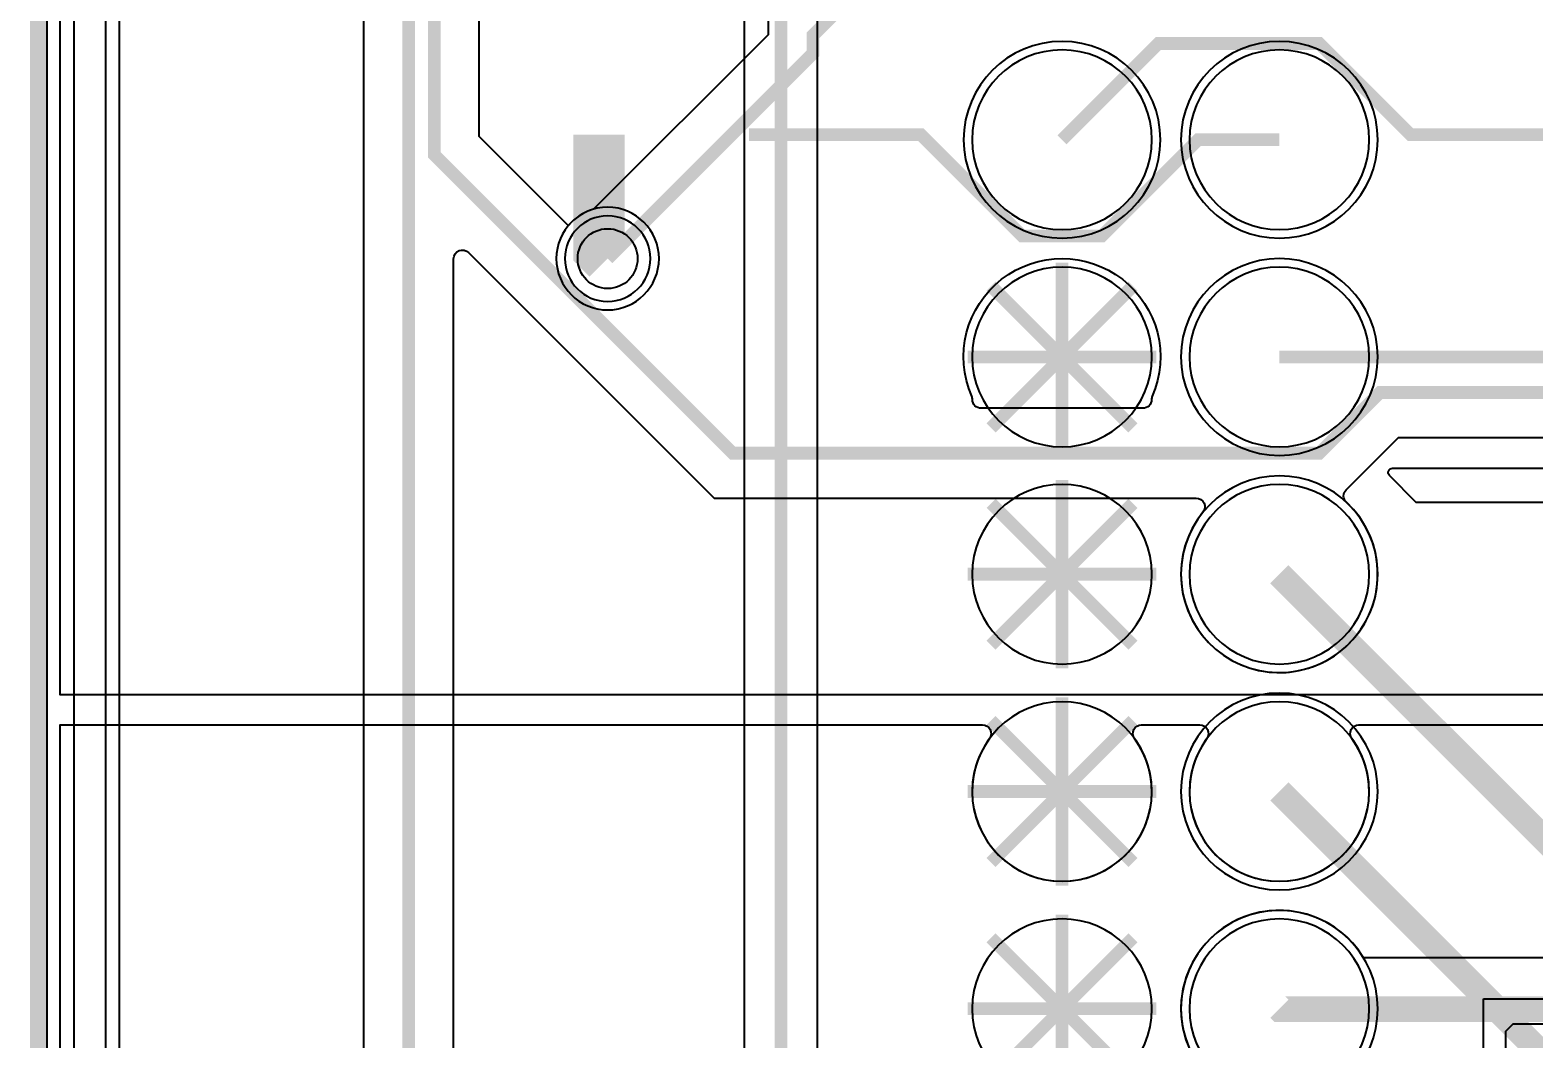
# Model space of a CAD drawing. Extents: x -21 to 213, y -21 to 140.
# Drawn here: x -0.1 to 17.48, y 32.83 to 44.62 of the extents above; entities that cross this region are included whole.
import ezdxf

# ---------------------------------------------------------------- set-up
doc = ezdxf.new("R2010")
doc.units = 0
for name, color, linetype in [('BOARD_GEOMETRY_OUTLINE', 1, 'CONTINUOUS'), ('ETCH_BOTTOM', 7, 'CONTINUOUS'), ('ETCH_GND', 3, 'CONTINUOUS'), ('ETCH_INT1', 4, 'CONTINUOUS'), ('ETCH_INT2', 5, 'CONTINUOUS'), ('ETCH_PWR', 6, 'CONTINUOUS'), ('ETCH_TOP', 2, 'CONTINUOUS')]:
    doc.layers.add(name, color=color, linetype=linetype)

# ---------------------------------------------------------------- blocks, each defined once
blk = doc.blocks.new('VIA0700X0300')
at = {"layer": 'ETCH_BOTTOM'}
blk.add_circle((0, 0), 0.35, dxfattribs=at)
at = {"layer": 'ETCH_GND'}
blk.add_circle((0, 0), 0.35, dxfattribs=at)
at = {"layer": 'ETCH_INT1'}
blk.add_circle((0, 0), 0.35, dxfattribs=at)
at = {"layer": 'ETCH_INT2'}
blk.add_circle((0, 0), 0.35, dxfattribs=at)
at = {"layer": 'ETCH_PWR'}
blk.add_circle((0, 0), 0.35, dxfattribs=at)
at = {"layer": 'ETCH_TOP'}
blk.add_circle((0, 0), 0.35, dxfattribs=at)

msp = doc.modelspace()

# ---------------------------------------------------------------- linework, layer by layer
at = {"layer": 'BOARD_GEOMETRY_OUTLINE', "const_width": 0.2}
msp.add_lwpolyline([(0, 0), (0, 118), (190, 118), (190, 0)], close=True, dxfattribs=at)
at = {"layer": 'ETCH_BOTTOM'}
msp.add_lwpolyline([(0.786, 0.193), (0.786, 117.261), (189.69, 117.261), (189.69, 2.76), (188.85, 2.76), (186.283, 0.193)], close=True, dxfattribs=at)
for points in [[(3.7999, 14.9575), (3.7999, 51.6557), (17.9405, 65.7963, -0.198912), (18.3118, 65.9501), (18.7882, 65.9501, -0.198912), (19.1595, 65.7963), (19.2047, 65.7511), (19.3299, 65.8029), (19.3299, 68.0949), (18.9875, 68.0949), (18.2405, 67.3479), (13.7483, 67.3479), (10.6499, 70.4463), (10.6499, 105.0835)], [(8.5251, 44.7787), (8.5251, 44.5677), (6.4843, 42.5269), (6.4723, 42.5232, 0.121493), (6.2262, 42.3748), (6.1903, 42.3391), (5.1501, 43.3793), (5.1501, 45.5498)], [(4.8501, 15.3925), (4.8501, 41.9493, -0.668179), (5.0232, 42.021), (7.8943, 39.1499), (13.5281, 39.1499, -0.631191), (13.6069, 38.9846, 2.302318), (15.2838, 39.1016, -0.424672), (15.2812, 39.2475), (15.8936, 39.8599), (31.7899, 39.8599), (31.7899, 38.6699), (32.4038, 38.6699), (32.4121, 38.6294, 0.815687), (33.5879, 38.6294), (33.5962, 38.6699), (35.2301, 38.6699), (35.2301, 39.8599), (51.1607, 39.8599), (63.1274, 27.8932, -0.668179)], [(30.2251, 27.5293), (23.9793, 33.7751), (15.4846, 33.7751), (15.4696, 33.7985, 3.395723), (15.4634, 32.5519)]]:
    msp.add_lwpolyline(points, format="xyb", dxfattribs=at)
for points, const_width in [([(42.025, 70.215), (42.025, 68.2458), (39.6199, 65.8407), (34.1532, 65.8407), (33.525, 65.2125), (33.525, 62.7068), (33.3932, 62.575), (31.8632, 62.575), (16.3894, 47.1012), (11.5902, 47.1012), (9.0502, 44.5612), (9.0502, 44.3502), (6.65, 41.95)], 0.15), ([(4.325, 15.175), (4.325, 51.4382), (18.3118, 65.425), (18.7882, 65.425), (19.125, 65.0882), (19.125, 64.1618), (19.7118, 63.575), (24.0882, 63.575), (25.8, 65.2868), (25.8, 68.35)], 0.15), ([(44.565, 67.814), (43.914, 67.814), (38.675, 62.575), (34.2418, 62.575), (33.6418, 61.975), (32.1118, 61.975), (28.7, 58.5632), (28.7, 49.5368), (19.9632, 40.8), (14.5, 40.8)], 0.15), ([(18.55, 64.85), (4.625, 50.925), (4.625, 43.1618), (8.1118, 39.675), (14.9661, 39.675), (15.6761, 40.385), (51.3782, 40.385), (65.225, 26.5382), (65.225, 25.275), (64.6, 24.65)], 0.15), ([(29.625, 25.175), (29.625, 27.2807), (23.7307, 33.175), (14.505, 33.175), (14.5, 33.18)], 0.3)]:
    msp.add_lwpolyline(points, dxfattribs=dict(at, const_width=const_width))
for points in [[(11.0147, 40.2001, -0.414214), (10.9133, 40.3015, 0.102783), (10.9049, 40.3418, -1.524497), (13.0151, 40.3418, 0.102783), (13.0067, 40.3015, -0.414214), (12.9053, 40.2001)], [(14.5, 36.8701, 1), (14.5, 34.5699, 1)]]:
    msp.add_lwpolyline(points, format="xyb", close=True, dxfattribs=at)
at = {"layer": 'ETCH_GND'}
msp.add_lwpolyline([(189.5, 0.35), (0.1, 0.35), (0.1, 117.55), (189.5, 117.55)], close=True, dxfattribs=at)
for points in [[(13.0101, 43.34, 1), (10.9099, 43.34, 1)], [(15.5501, 43.34, 1), (13.4499, 43.34, 1)], [(7.1501, 41.95, 1), (6.1499, 41.95, 1)], [(13.0101, 40.8, 1), (10.9099, 40.8, 1)], [(15.5501, 40.8, 1), (13.4499, 40.8, 1)], [(13.0101, 38.26, 1), (10.9099, 38.26, 1)], [(15.5501, 38.26, 1), (13.4499, 38.26, 1)], [(13.0101, 35.72, 1), (10.9099, 35.72, 1)], [(15.5501, 35.72, 1), (13.4499, 35.72, 1)], [(13.0101, 33.18, 1), (10.9099, 33.18, 1)], [(15.5501, 33.18, 1), (13.4499, 33.18, 1)]]:
    msp.add_lwpolyline(points, format="xyb", close=True, dxfattribs=at)
at = {"layer": 'ETCH_GND', "const_width": 0.15}
for points in [[(11.96, 40.8), (11.96, 41.9008)], [(11.1308, 41.6292), (11.96, 40.8)], [(11.96, 40.8), (12.7892, 41.6292)], [(10.8592, 40.8), (11.96, 40.8)], [(11.1308, 39.9708), (11.96, 40.8)], [(11.96, 40.8), (12.7892, 39.9708)], [(11.96, 40.8), (13.0608, 40.8)], [(11.96, 39.6992), (11.96, 40.8)], [(11.96, 38.26), (11.96, 39.3608)], [(11.1308, 39.0892), (11.96, 38.26)], [(11.96, 38.26), (12.7892, 39.0892)], [(10.8592, 38.26), (11.96, 38.26)], [(11.1308, 37.4308), (11.96, 38.26)], [(11.96, 38.26), (12.7892, 37.4308)], [(11.96, 38.26), (13.0608, 38.26)], [(11.96, 37.1592), (11.96, 38.26)], [(11.96, 35.72), (11.96, 36.8208)], [(11.1308, 36.5492), (11.96, 35.72)], [(11.96, 35.72), (12.7892, 36.5492)], [(10.8592, 35.72), (11.96, 35.72)], [(11.1308, 34.8908), (11.96, 35.72)], [(11.96, 35.72), (12.7892, 34.8908)], [(11.96, 35.72), (13.0608, 35.72)], [(11.96, 34.6192), (11.96, 35.72)], [(11.96, 33.18), (11.96, 34.2808)], [(11.1308, 34.0092), (11.96, 33.18)], [(11.96, 33.18), (12.7892, 34.0092)], [(10.8592, 33.18), (11.96, 33.18)], [(11.1308, 32.3508), (11.96, 33.18)], [(11.96, 33.18), (12.7892, 32.3508)], [(11.96, 33.18), (13.0608, 33.18)], [(11.96, 32.0792), (11.96, 33.18)]]:
    msp.add_lwpolyline(points, dxfattribs=at)
at = {"layer": 'ETCH_GND'}
msp.add_lwpolyline([(24.7939, 32.4561), (18.45, 38.8), (18.45, 39.1), (16.1, 39.1), (15.7867, 39.4133, -0.668179), (15.8226, 39.5), (18.8, 39.5), (26.017, 32.283)], format="xyb", dxfattribs=at)
at = {"layer": 'ETCH_INT1'}
msp.add_lwpolyline([(0.416, 0.331), (0.416, 117.577), (189.747, 117.577), (189.747, 0.331)], close=True, dxfattribs=at)
msp.add_lwpolyline([(163.1622, 0.8499), (23.6878, 0.8499), (20.6567, 3.881), (16.885, 3.881), (16.885, 33.296), (50.3665, 33.296), (50.3665, 52.0593), (47.7915, 54.6343), (47.7915, 69.9281), (47.7999, 69.9305), (47.7999, 70.6695), (47.7915, 70.6719), (47.7915, 71.5768, 0.30784), (47.6951, 71.6377, -1.034073), (47.6951, 72.8373, 0.30784), (47.7915, 72.8982), (47.7915, 75.8657), (50.0843, 78.1585), (81.9415, 78.1585), (81.9415, 80.4157), (83.8843, 82.3585)], format="xyb", dxfattribs=at)
for points in [[(13.1101, 43.34, 1), (10.8099, 43.34, 1)], [(15.6501, 43.34, 1), (13.3499, 43.34, 1)], [(7.2501, 41.95, 1), (6.0499, 41.95, 1)], [(15.6501, 40.8, 1), (13.3499, 40.8, 1)], [(15.6501, 38.26, 1), (13.3499, 38.26, 1)], [(15.6501, 35.72, 1), (13.3499, 35.72, 1)], [(15.6501, 33.18, 1), (13.3499, 33.18, 1)]]:
    msp.add_lwpolyline(points, format="xyb", close=True, dxfattribs=at)
msp.add_lwpolyline([(17.147, 4.114), (17.147, 32.918), (17.234, 33.005), (25.1449, 33.005), (25.1449, 14.038)], dxfattribs=at)
at = {"layer": 'ETCH_INT2'}
msp.add_lwpolyline([(189.382, 0.718), (0.944, 0.718), (0.944, 117.203), (189.382, 117.203)], close=True, dxfattribs=at)
for points in [[(8.2499, 19.4579), (8.2499, 64.4995), (8.2407, 64.5127, -0.315934), (8.2407, 65.0873), (8.2499, 65.1005), (8.2499, 72.9143), (8.9857, 73.6501), (9.4489, 73.6501), (11.6129, 75.8141), (11.6164, 75.8274, -0.370931), (12.1537, 76.1972), (12.1848, 76.1939), (12.2342, 76.2703), (12.2184, 76.2973, -0.220091), (12.178, 76.7153, 0.507309), (12.0853, 76.8501, -3.06025), (12.572, 77.1847, 0.507309), (12.6647, 77.0499, -0.332447), (13.1336, 76.6774), (13.1371, 76.6641), (14.9511, 74.8501), (15.1143, 74.8501), (19.4671, 70.4973)], [(18.0891, 70.6729), (15.3299, 73.4321, 0.419943), (15.1851, 73.4307, -1.032388), (14.436, 74.0932), (14.4698, 74.129), (12.7705, 75.8283, 0.70304), (12.5979, 75.747, -0.367105), (12.2274, 75.2164), (12.2141, 75.2129), (9.857, 72.8558), (9.8684, 72.8252, -0.635675), (9.235, 72.1779, 0.516651), (9.1001, 72.0822), (9.1001, 65.0182), (9.1047, 65.0082, -0.218056), (9.1047, 64.5918), (9.1001, 64.5818), (9.1001, 19.8101)]]:
    msp.add_lwpolyline(points, format="xyb", dxfattribs=at)
at = {"layer": 'ETCH_INT2', "const_width": 0.15}
for points in [[(35.2, 15.8), (35.2, 7.6858), (31.0292, 3.515), (25.5248, 3.515), (17.488, 11.5518), (17.488, 14.003), (14.966, 16.525), (11.784, 16.525), (8.675, 19.634), (8.675, 64.8)], [(11.96, 40.8), (11.96, 41.9008)], [(10.8592, 40.8), (11.96, 40.8)], [(11.96, 40.8), (13.0608, 40.8)], [(11.96, 39.6992), (11.96, 40.8)], [(11.96, 38.26), (11.96, 39.3608)], [(10.8592, 38.26), (11.96, 38.26)], [(11.96, 38.26), (13.0608, 38.26)], [(11.96, 37.1592), (11.96, 38.26)], [(11.96, 35.72), (11.96, 36.8208)], [(10.8592, 35.72), (11.96, 35.72)], [(11.96, 35.72), (13.0608, 35.72)], [(11.96, 34.6192), (11.96, 35.72)], [(11.96, 33.18), (11.96, 34.2808)], [(10.8592, 33.18), (11.96, 33.18)], [(11.96, 33.18), (13.0608, 33.18)], [(11.96, 32.0792), (11.96, 33.18)]]:
    msp.add_lwpolyline(points, dxfattribs=at)
at = {"layer": 'ETCH_INT2'}
for points in [[(13.0101, 43.34, 1), (10.9099, 43.34, 1)], [(15.5501, 43.34, 1), (13.4499, 43.34, 1)], [(7.1501, 41.95, 1), (6.1499, 41.95, 1)], [(13.0101, 40.8, 1), (10.9099, 40.8, 1)], [(15.5501, 40.8, 1), (13.4499, 40.8, 1)], [(13.0101, 38.26, 1), (10.9099, 38.26, 1)], [(15.5501, 38.26, 1), (13.4499, 38.26, 1)], [(13.0101, 35.72, 1), (10.9099, 35.72, 1)], [(15.5501, 35.72, 1), (13.4499, 35.72, 1)], [(13.0101, 33.18, 1), (10.9099, 33.18, 1)], [(15.5501, 33.18, 1), (13.4499, 33.18, 1)]]:
    msp.add_lwpolyline(points, format="xyb", close=True, dxfattribs=at)
at = {"layer": 'ETCH_PWR'}
msp.add_lwpolyline([(46.4, 30.6), (42.25, 34.75), (31.8, 34.75), (29.7, 36.85), (0.25, 36.85), (0.25, 117.35)], dxfattribs=at)
for points in [[(13.0101, 43.34, 1), (10.9099, 43.34, 1)], [(15.5501, 43.34, 1), (13.4499, 43.34, 1)], [(7.1501, 41.95, 1), (6.1499, 41.95, 1)], [(13.0101, 40.8, 1), (10.9099, 40.8, 1)], [(15.5501, 40.8, 1), (13.4499, 40.8, 1)], [(13.0101, 38.26, 1), (10.9099, 38.26, 1)], [(15.5501, 38.26, 1), (13.4499, 38.26, 1)], [(11.96, 34.2301, 1), (11.96, 32.1299, 1)], [(14.5, 34.2301, 1), (14.5, 32.1299, 1)]]:
    msp.add_lwpolyline(points, format="xyb", close=True, dxfattribs=at)
msp.add_lwpolyline([(0.25, 2.1), (0.25, 36.5), (11.0297, 36.5, -0.613614), (11.1116, 36.3388, 1.967107), (12.8084, 36.3388, -0.613614), (12.8903, 36.5), (13.5697, 36.5, -0.613614), (13.6516, 36.3388, 1.967107), (15.3484, 36.3388, -0.613614), (15.4303, 36.5), (29.6, 36.5), (31.85, 34.25), (31.85, 29)], format="xyb", dxfattribs=at)
at = {"layer": 'ETCH_TOP'}
for points, const_width in [([(18.9, 43.4), (16.0311, 43.4), (14.9661, 44.465), (13.085, 44.465), (11.96, 43.34)], 0.15), ([(6.55, 43.4), (6.55, 42.05), (6.65, 41.95)], 0.6), ([(14.5, 43.34), (13.5511, 43.34), (12.4261, 42.215), (11.4939, 42.215), (10.3089, 43.4), (8.3, 43.4)], 0.15), ([(14.5, 35.72), (18.58, 31.64), (20.8236, 31.64), (26.6026, 25.861), (27.311, 25.861)], 0.3)]:
    msp.add_lwpolyline(points, dxfattribs=dict(at, const_width=const_width))
msp.add_lwpolyline([(27.311, 26.511, 0.15, 0.15, 0), (27.233, 26.511, 0.3, 0.3, 0), (26.9367, 26.511, 0.3, 0.3, 0), (21.1277, 32.32, 0.3, 0.3, 0), (20.44, 32.32, 0.3, 0.3, 0), (14.5, 38.26, 0.3, 0.3, 0)], format="xyseb", dxfattribs=at)

# ---------------------------------------------------------------- block references
msp.add_blockref('VIA0700X0300', (6.65, 41.95), dxfattribs=at)

doc.saveas('drawing.dxf')
